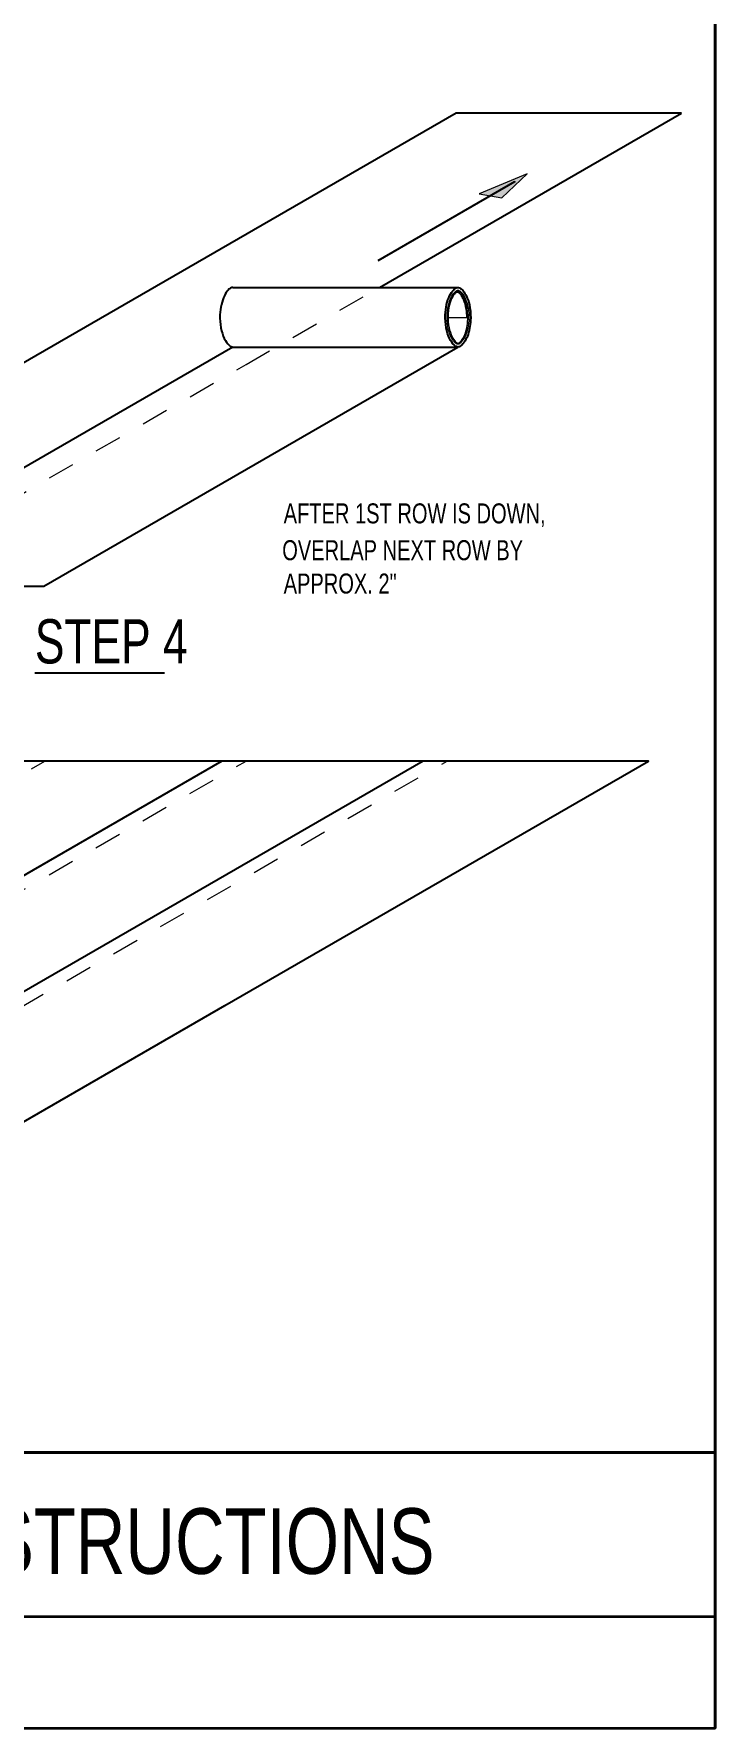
# Model space of a CAD drawing. Header units: inches. Extents: x -9 to 49, y -7 to 10.3.
# Drawn here: x 6.62 to 9.13, y -0.54 to 5.72 of the extents above; entities that cross this region are included whole.
import ezdxf

# ---------------------------------------------------------------- set-up
doc = ezdxf.new("R2010")
doc.units = ezdxf.units.IN
doc.header["$MEASUREMENT"] = 0
for name, pattern in [('AI-Linetype-39', [0.048611, 0.027778, -0.020833]), ('AI-Linetype-40', [0.048611, 0.027778, -0.020833]), ('AI-Linetype-42', [0.048611, 0.027778, -0.020833]), ('AI-Linetype-44', [0.048611, 0.027778, -0.020833])]:
    doc.linetypes.add(name, pattern=pattern)
for name, color, linetype in [('A-Anno-Titl', 7, 'Continuous'), ('A-Anno-Titl-Bdry', 7, 'Continuous'), ('A-Anno-Titl-Otln', 7, 'Continuous'), ('A-ANNO-TXT', 7, 'Continuous'), ('A-LINE-HIDDEN', 7, 'Continuous'), ('A-LINE-HVY', 7, 'Continuous'), ('A-LINE-LIGHT', 7, 'Continuous'), ('G-Anno-Nplt', 7, 'Continuous')]:
    doc.layers.add(name, color=color, linetype=linetype)

# ---------------------------------------------------------------- blocks, each defined once
blk = doc.blocks.new('block 161')
at = {"layer": 'A-LINE-HVY', "color": 7, "lineweight": 25}
blk.add_open_spline([(8.1835, 4.7854), (8.1824, 4.7854), (8.1817, 4.7853), (8.1808, 4.7851), (8.1798, 4.7849), (8.1787, 4.7845), (8.1773, 4.7838), (8.1745, 4.7825), (8.1709, 4.78), (8.1669, 4.7757), (8.1623, 4.7708), (8.1572, 4.7636), (8.1528, 4.7545), (8.1484, 4.7454), (8.1444, 4.7345), (8.1416, 4.7224), (8.1388, 4.7103), (8.137, 4.6971), (8.1365, 4.6837), (8.1359, 4.6678), (8.1371, 4.6515), (8.1399, 4.6366), (8.1427, 4.6216), (8.1471, 4.608), (8.1524, 4.597), (8.1576, 4.586), (8.1637, 4.5778), (8.169, 4.5728), (8.1723, 4.5697), (8.1752, 4.5678), (8.1775, 4.5667), (8.1797, 4.5657), (8.1814, 4.5653), (8.1829, 4.5652), (8.1839, 4.5652), (8.1848, 4.5652), (8.1859, 4.5655), (8.1869, 4.5657), (8.188, 4.566), (8.1892, 4.5666), (8.1905, 4.5672), (8.1919, 4.568), (8.1935, 4.5691), (8.1951, 4.5703), (8.1969, 4.5717), (8.1987, 4.5735), (8.2024, 4.5772), (8.2064, 4.5823), (8.2102, 4.5887), (8.214, 4.5952), (8.2177, 4.6031), (8.2207, 4.6119), (8.2237, 4.6208), (8.2262, 4.6306), (8.2279, 4.641), (8.2296, 4.6513), (8.2305, 4.6622), (8.2306, 4.6732), (8.2308, 4.6896), (8.229, 4.7061), (8.2257, 4.721), (8.223, 4.7331), (8.2192, 4.744), (8.2148, 4.7532), (8.2113, 4.7606), (8.2075, 4.7667), (8.2038, 4.7715), (8.2, 4.7762), (8.1963, 4.7796), (8.1933, 4.7817), (8.1903, 4.7838), (8.1879, 4.7847), (8.186, 4.7851), (8.1851, 4.7853), (8.1844, 4.7854), (8.1835, 4.7854)], degree=3, knots=[0, 0, 0, 0, 1, 1, 1, 2, 2, 2, 3, 3, 3, 4, 4, 4, 5, 5, 5, 6, 6, 6, 7, 7, 7, 8, 8, 8, 9, 9, 9, 10, 10, 10, 11, 11, 11, 12, 12, 12, 13, 13, 13, 14, 14, 14, 15, 15, 15, 16, 16, 16, 17, 17, 17, 18, 18, 18, 19, 19, 19, 20, 20, 20, 21, 21, 21, 22, 22, 22, 23, 23, 23, 24, 24, 24, 25, 25, 25, 25], dxfattribs=at)
blk = doc.blocks.new('block 162')
at = {"layer": 'A-LINE-HVY', "color": 7, "lineweight": 25}
blk.add_lwpolyline([(7.3513, 4.5652), (5.8208, 3.6816), (6.653, 3.6816), (8.1835, 4.5652)], dxfattribs=at)
blk = doc.blocks.new('block 163')
at = {"layer": 'A-LINE-HVY', "color": 7, "lineweight": 25}
blk.add_lwpolyline([(7.3513, 4.7854), (8.1835, 4.7854)], dxfattribs=at)
blk = doc.blocks.new('block 164')
at = {"layer": 'A-LINE-HVY', "color": 7, "lineweight": 25}
blk.add_lwpolyline([(7.3513, 4.5652), (8.1835, 4.5652)], dxfattribs=at)
blk = doc.blocks.new('block 165')
at = {"layer": 'A-LINE-HVY', "color": 7, "lineweight": 25}
blk.add_open_spline([(7.3513, 4.7854), (7.3503, 4.7854), (7.3496, 4.7853), (7.3486, 4.7851), (7.3477, 4.7849), (7.3465, 4.7845), (7.3451, 4.7838), (7.3424, 4.7825), (7.3387, 4.78), (7.3347, 4.7757), (7.3301, 4.7708), (7.3251, 4.7636), (7.3206, 4.7545), (7.3162, 4.7454), (7.3123, 4.7345), (7.3095, 4.7224), (7.3066, 4.7103), (7.3049, 4.6971), (7.3043, 4.6837), (7.3037, 4.6678), (7.3049, 4.6515), (7.3077, 4.6366), (7.3105, 4.6216), (7.315, 4.608), (7.3202, 4.597), (7.3255, 4.586), (7.3316, 4.5778), (7.3369, 4.5728), (7.3401, 4.5697), (7.343, 4.5678), (7.3453, 4.5667), (7.3476, 4.5657), (7.3492, 4.5653), (7.3507, 4.5652), (7.351, 4.5652), (7.3513, 4.5652), (7.3516, 4.5652)], degree=3, knots=[0, 0, 0, 0, 1, 1, 1, 2, 2, 2, 3, 3, 3, 4, 4, 4, 5, 5, 5, 6, 6, 6, 7, 7, 7, 8, 8, 8, 9, 9, 9, 10, 10, 10, 11, 11, 11, 12, 12, 12, 12], dxfattribs=at)
blk = doc.blocks.new('block 166')
at = {"layer": 'A-LINE-HVY', "color": 4, "lineweight": 25}
blk.add_lwpolyline([(7.3513, 4.7854)], dxfattribs=at)
blk = doc.blocks.new('block 167')
at = {"layer": 'A-LINE-HVY', "color": 7, "lineweight": 25}
blk.add_lwpolyline([(9.0095, 5.4298), (8.1774, 5.4298), (5.1344, 3.673), (5.9666, 3.673), (5.9815, 3.6816)], dxfattribs=at)
blk = doc.blocks.new('block 168')
at = {"layer": 'A-LINE-HVY', "color": 7, "lineweight": 25}
blk.add_lwpolyline([(7.8934, 4.7854), (9.0095, 5.4298)], dxfattribs=at)
blk = doc.blocks.new('block 170')
at = {"layer": 'A-LINE-HVY', "color": 7, "lineweight": 25}
blk.add_lwpolyline([(8.0547, 3.0355), (5.0564, 1.3044), (5.8886, 1.3044), (7.3227, 2.1324), (8.8869, 3.0355), (5.8257, 3.0355), (2.7827, 1.2786), (3.6149, 1.2786), (3.6298, 1.2872)], dxfattribs=at)
blk = doc.blocks.new('block 317')
at = {"layer": 'A-LINE-HVY', "color": 7, "lineweight": 25}
blk.add_lwpolyline([(7.3117, 3.0355), (4.8071, 1.5895)], dxfattribs=at)
blk = doc.blocks.new('block 395')
at = {"layer": 'A-LINE-LIGHT', "color": 7, "lineweight": 5}
blk.add_open_spline([(8.1835, 4.7753), (8.1828, 4.7753), (8.1826, 4.7753), (8.1822, 4.7752), (8.1817, 4.7751), (8.1811, 4.7749), (8.1804, 4.7746), (8.1796, 4.7743), (8.1787, 4.7739), (8.1777, 4.7733), (8.1755, 4.7719), (8.1726, 4.7696), (8.1694, 4.7659), (8.1663, 4.7623), (8.1629, 4.7574), (8.1597, 4.7515), (8.1551, 4.7429), (8.151, 4.7319), (8.1481, 4.7197), (8.1448, 4.7061), (8.143, 4.6909), (8.143, 4.6757), (8.143, 4.6605), (8.1447, 4.6453), (8.1479, 4.6317), (8.1505, 4.6207), (8.154, 4.6108), (8.158, 4.6026), (8.1619, 4.5945), (8.1664, 4.5881), (8.1703, 4.5837), (8.1735, 4.5802), (8.1763, 4.5781), (8.1784, 4.577), (8.18, 4.5761), (8.1812, 4.5757), (8.182, 4.5755), (8.1829, 4.5753), (8.1836, 4.5753), (8.1841, 4.5753), (8.1847, 4.5754), (8.1857, 4.5756), (8.187, 4.5762), (8.1883, 4.5767), (8.19, 4.5777), (8.1921, 4.5794), (8.1942, 4.5811), (8.1965, 4.5834), (8.199, 4.5864), (8.2015, 4.5895), (8.204, 4.5932), (8.2065, 4.5977), (8.2108, 4.6055), (8.2147, 4.6153), (8.2178, 4.6264), (8.2208, 4.6375), (8.2228, 4.6499), (8.2236, 4.6626), (8.2244, 4.6753), (8.2239, 4.6883), (8.2224, 4.7007), (8.2208, 4.7131), (8.218, 4.7248), (8.2144, 4.735), (8.2108, 4.7452), (8.2064, 4.7538), (8.202, 4.7601), (8.1976, 4.7665), (8.1932, 4.7706), (8.1901, 4.7728), (8.1879, 4.7742), (8.1863, 4.7748), (8.1851, 4.7751), (8.1847, 4.7752), (8.1844, 4.7753), (8.1841, 4.7753), (8.1839, 4.7753), (8.1837, 4.7753), (8.1835, 4.7753)], degree=3, knots=[0, 0, 0, 0, 1, 1, 1, 2, 2, 2, 3, 3, 3, 4, 4, 4, 5, 5, 5, 6, 6, 6, 7, 7, 7, 8, 8, 8, 9, 9, 9, 10, 10, 10, 11, 11, 11, 12, 12, 12, 13, 13, 13, 14, 14, 14, 15, 15, 15, 16, 16, 16, 17, 17, 17, 18, 18, 18, 19, 19, 19, 20, 20, 20, 21, 21, 21, 22, 22, 22, 23, 23, 23, 24, 24, 24, 25, 25, 25, 26, 26, 26, 26], dxfattribs=at)
blk = doc.blocks.new('block 396')
at = {"layer": 'A-LINE-LIGHT', "color": 7, "lineweight": 5}
blk.add_open_spline([(8.1831, 4.7712), (8.183, 4.7712), (8.1827, 4.7711), (8.1823, 4.771), (8.1819, 4.7709), (8.1814, 4.7707), (8.1807, 4.7703), (8.1801, 4.77), (8.1793, 4.7695), (8.1784, 4.7688), (8.1765, 4.7674), (8.174, 4.7652), (8.1714, 4.7619), (8.1688, 4.7587), (8.1659, 4.7545), (8.1632, 4.7494), (8.159, 4.7415), (8.1552, 4.7314), (8.1524, 4.72), (8.1492, 4.7073), (8.1473, 4.6929), (8.1471, 4.6785), (8.1469, 4.6647), (8.1482, 4.6507), (8.1507, 4.638), (8.1532, 4.6253), (8.1571, 4.6138), (8.1615, 4.6047), (8.1659, 4.5955), (8.1709, 4.5888), (8.1749, 4.5849), (8.1773, 4.5825), (8.1793, 4.5811), (8.1807, 4.5803), (8.1822, 4.5796), (8.1828, 4.5795), (8.1832, 4.5794), (8.1835, 4.5794), (8.1837, 4.5794), (8.1837, 4.5794), (8.1837, 4.5794), (8.1842, 4.5795), (8.1848, 4.5797), (8.1854, 4.5799), (8.1862, 4.5802), (8.1873, 4.5809), (8.1884, 4.5816), (8.1897, 4.5827), (8.1913, 4.5841), (8.1942, 4.5868), (8.1977, 4.591), (8.2012, 4.5967), (8.2046, 4.6023), (8.208, 4.6095), (8.2108, 4.6177), (8.2137, 4.626), (8.216, 4.6353), (8.2176, 4.6451), (8.2191, 4.655), (8.2199, 4.6654), (8.2199, 4.6757), (8.2199, 4.6861), (8.219, 4.6965), (8.2174, 4.7063), (8.2154, 4.7187), (8.2122, 4.7301), (8.2083, 4.7397), (8.2053, 4.747), (8.2019, 4.7532), (8.1986, 4.758), (8.1959, 4.7619), (8.1932, 4.7648), (8.1909, 4.7669), (8.189, 4.7687), (8.1874, 4.7697), (8.1863, 4.7703), (8.1854, 4.7707), (8.1849, 4.771), (8.1844, 4.7711), (8.1842, 4.7711), (8.184, 4.7712), (8.1839, 4.7712), (8.1838, 4.7712), (8.1838, 4.7712), (8.1836, 4.7712), (8.1836, 4.7712), (8.1835, 4.7712), (8.1835, 4.7712)], degree=3, knots=[0, 0, 0, 0, 1, 1, 1, 2, 2, 2, 3, 3, 3, 4, 4, 4, 5, 5, 5, 6, 6, 6, 7, 7, 7, 8, 8, 8, 9, 9, 9, 10, 10, 10, 11, 11, 11, 12, 12, 12, 13, 13, 13, 14, 14, 14, 15, 15, 15, 16, 16, 16, 17, 17, 17, 18, 18, 18, 19, 19, 19, 20, 20, 20, 21, 21, 21, 22, 22, 22, 23, 23, 23, 24, 24, 24, 25, 25, 25, 26, 26, 26, 27, 27, 27, 28, 28, 28, 29, 29, 29, 29], dxfattribs=at)
blk = doc.blocks.new('block 397')
at = {"layer": 'A-LINE-LIGHT', "color": 7, "lineweight": 5}
blk.add_open_spline([(8.2158, 4.6745), (8.2158, 4.6844), (8.2151, 4.6944), (8.2137, 4.7039), (8.2116, 4.7174), (8.2081, 4.7299), (8.2038, 4.7399), (8.2011, 4.7461), (8.1982, 4.7514), (8.1954, 4.7554), (8.1929, 4.7591), (8.1904, 4.7619), (8.1883, 4.7637), (8.1864, 4.7655), (8.185, 4.7664), (8.1842, 4.7668)], degree=3, knots=[0, 0, 0, 0, 1, 1, 1, 2, 2, 2, 3, 3, 3, 4, 4, 4, 5, 5, 5, 5], dxfattribs=at)
blk = doc.blocks.new('block 398')
at = {"layer": 'A-LINE-LIGHT', "color": 7, "lineweight": 5}
blk.add_lwpolyline([(8.1471, 4.6745), (8.2158, 4.6745)], dxfattribs=at)
blk = doc.blocks.new('block 399')
at = {"layer": 'A-LINE-LIGHT', "color": 7, "lineweight": 5}
blk.add_open_spline([(8.1842, 4.7668), (8.1788, 4.7679), (8.1733, 4.7655), (8.1705, 4.7608)], degree=3, dxfattribs=at)
blk = doc.blocks.new('block 632')
h = blk.add_hatch(color=7)
h.dxf.hatch_style = 2
h.paths.add_polyline_path([(8.3927, 5.1755), (8.3947, 5.1763), (8.393, 5.1749)])
at = {"color": 7, "lineweight": 25}
blk.add_lwpolyline([(8.3928, 5.1752), (7.8878, 4.8836)], dxfattribs=at)
at = {"lineweight": 0}
blk.add_lwpolyline([(8.3927, 5.1755), (8.3947, 5.1763), (8.393, 5.1749), (8.3927, 5.1755)], dxfattribs=at)
blk = doc.blocks.new('block 633')
at = {"color": 7, "lineweight": 25}
blk.add_open_spline([(8.1835, 4.7768), (8.1832, 4.7768), (8.1831, 4.7768), (8.1831, 4.7768)], degree=3, dxfattribs=at)
blk = doc.blocks.new('block 666')
at = {"color": 7, "lineweight": 35}
blk.add_lwpolyline([(1.8665, 9.152), (1.8665, -0.5373), (9.1335, -0.5373), (9.1335, 9.152), (1.8665, 9.152)], dxfattribs=at)
blk = doc.blocks.new('block 667')
at = {"color": 7, "lineweight": 35}
blk.add_lwpolyline([(1.8665, 0.4805), (1.8665, 9.152), (9.1335, 9.152), (9.1335, 0.4805), (1.8665, 0.4805)], dxfattribs=at)
blk = doc.blocks.new('block 687')
at = {"layer": 'A-LINE-HIDDEN', "color": 7, "linetype": 'AI-Linetype-39', "lineweight": 9}
blk.add_lwpolyline([(5.9815, 3.6816), (7.4007, 4.501), (7.8934, 4.7854)], dxfattribs=at)
blk = doc.blocks.new('block 688')
at = {"layer": 'A-LINE-HIDDEN', "color": 7, "linetype": 'AI-Linetype-40', "lineweight": 9}
blk.add_lwpolyline([(3.6298, 1.2872), (5.049, 2.1066), (6.6578, 3.0355)], dxfattribs=at)
blk = doc.blocks.new('block 690')
at = {"layer": 'A-LINE-HIDDEN', "color": 7, "linetype": 'AI-Linetype-42', "lineweight": 9}
blk.add_lwpolyline([(4.3877, 1.2958), (5.8069, 2.1152), (7.4008, 3.0355)], dxfattribs=at)
blk = doc.blocks.new('block 692')
at = {"layer": 'A-LINE-HIDDEN', "color": 7, "linetype": 'AI-Linetype-44', "lineweight": 9}
blk.add_lwpolyline([(5.1455, 1.3044), (6.5648, 2.1238), (8.1439, 3.0355)], dxfattribs=at)
blk = doc.blocks.new('block 783')
at = {"layer": 'A-ANNO-TXT', "color": 7, "char_height": 0.073909, "attachment_point": 7}
for s, insert in [('\\fMyriad Pro|b0|i0|c0|p34;\\W0.75;AFTER 1ST ROW IS DOWN, ', (7.5396, 3.8999)), ('\\fMyriad Pro|b0|i0|c0|p34;\\W0.75;OVERLAP NEXT ROW BY ', (7.5343, 3.7767)), ('\\fMyriad Pro|b0|i0|c0|p34;\\W0.75;APPROX. 2"', (7.5396, 3.6535))]:
    blk.add_mtext(s, dxfattribs=dict(at, insert=insert))
blk = doc.blocks.new('block 856')
at = {"layer": 'G-Anno-Nplt', "color": 7, "lineweight": 35}
blk.add_lwpolyline([(1.8665, 9.152), (1.8665, -0.5373), (9.1335, -0.5373), (9.1335, 9.152), (1.8665, 9.152)], dxfattribs=at)
blk = doc.blocks.new('block 857')
at = {"layer": 'A-Anno-Titl-Otln', "color": 7, "lineweight": 35}
blk.add_lwpolyline([(1.8665, -0.5373), (9.1335, -0.5373)], dxfattribs=at)
blk = doc.blocks.new('block 858')
at = {"layer": 'A-Anno-Titl-Otln', "color": 7, "lineweight": 35}
blk.add_lwpolyline([(1.8665, 0.4805), (9.1335, 0.4805)], dxfattribs=at)
blk = doc.blocks.new('block 861')
at = {"layer": 'A-Anno-Titl-Otln', "color": 7, "lineweight": 35}
blk.add_lwpolyline([(9.1335, 9.152), (9.1335, -0.5373)], dxfattribs=at)
blk = doc.blocks.new('block 883')
at = {"layer": 'A-Anno-Titl-Bdry', "color": 7, "lineweight": 35}
blk.add_lwpolyline([(3.8446, -0.1251), (9.1335, -0.1251)], dxfattribs=at)

msp = doc.modelspace()

# ---------------------------------------------------------------- hatches: boundary and pattern name
at = {"layer": 'A-LINE-HVY'}
h = msp.add_hatch(color=7, dxfattribs=at)
h.dxf.hatch_style = 2
h.paths.add_polyline_path([(8.2615, 5.131), (8.346, 5.116), (8.4397, 5.2051)])

# ---------------------------------------------------------------- linework, layer by layer
at = {"layer": 'A-ANNO-TXT', "color": 7, "lineweight": 25}
msp.add_lwpolyline([(6.6204, 3.3614), (7.0995, 3.3614)], dxfattribs=at)
at = {"layer": 'A-LINE-HVY', "lineweight": 0}
msp.add_lwpolyline([(8.2615, 5.131), (8.346, 5.116), (8.4397, 5.2051), (8.2615, 5.131)], dxfattribs=at)

# ---------------------------------------------------------------- block references
for name in ['block 666', 'block 667', 'block 632', 'block 633']:
    msp.add_blockref(name, (0, 0))
at = {"layer": 'A-Anno-Titl-Bdry'}
msp.add_blockref('block 883', (0, 0), dxfattribs=at)
at = {"layer": 'A-Anno-Titl-Otln'}
for name in ['block 861', 'block 858', 'block 857']:
    msp.add_blockref(name, (0, 0), dxfattribs=at)
at = {"layer": 'A-ANNO-TXT'}
msp.add_blockref('block 783', (0, 0), dxfattribs=at)
at = {"layer": 'A-LINE-HIDDEN'}
for name in ['block 687', 'block 688', 'block 690', 'block 692']:
    msp.add_blockref(name, (0, 0), dxfattribs=at)
at = {"layer": 'A-LINE-HVY'}
for name in ['block 167', 'block 168', 'block 165', 'block 163', 'block 166', 'block 161', 'block 162', 'block 164', 'block 170', 'block 317']:
    msp.add_blockref(name, (0, 0), dxfattribs=at)
at = {"layer": 'A-LINE-LIGHT'}
for name in ['block 395', 'block 396', 'block 399', 'block 397', 'block 398']:
    msp.add_blockref(name, (0, 0), dxfattribs=at)
at = {"layer": 'G-Anno-Nplt'}
msp.add_blockref('block 856', (0, 0), dxfattribs=at)

# ---------------------------------------------------------------- texts
at = {"layer": 'A-Anno-Titl', "color": 7, "insert": (4.4951, 0.0291), "char_height": 0.242232, "attachment_point": 7}
msp.add_mtext('\\fArial|b0|i0|c0|p34;\\W0.75;RAM BOARD\\H0.118;®\\H0.242232; INSTRUCTIONS', dxfattribs=at)
at = {"layer": 'A-ANNO-TXT', "color": 7, "insert": (6.6204, 3.394), "char_height": 0.163315, "attachment_point": 7}
msp.add_mtext('\\fMyriad Pro|b0|i0|c0|p34;\\W0.75;STEP 4', dxfattribs=at)

doc.saveas('drawing.dxf')
